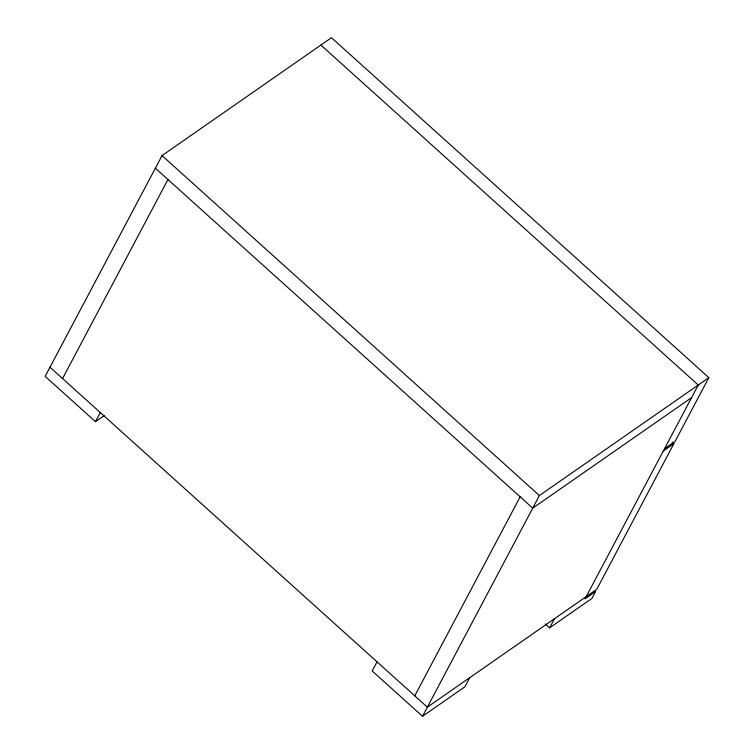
<?xml version="1.0" encoding="UTF-8"?>
<svg xmlns="http://www.w3.org/2000/svg" width="754" height="754" viewBox="0 0 754 754"><rect width="100%" height="100%" fill="white"/><g stroke="black" fill="none" stroke-linecap="round" stroke-linejoin="round"><path stroke-width="1.13" d="M664.491 448.79L675.075 441.429L708.845 377.65L331.477 37.7L162.035 155.597L45.155 376.35L95.466 421.674L104.137 415.652M62.563 378.555L167.944 179.527M95.466 421.674L100.301 412.551M377.038 661.852L372.203 670.975L422.523 716.3L464.879 686.828L469.714 677.705M414.775 695.848L520.156 496.811M422.523 716.3L539.402 495.548L708.845 377.65M545.265 623.973L549.6 627.875L554.435 618.751M672.172 442.07L673.906 443.635L596.791 589.279L427.348 707.177L49.99 367.226M691.588 397.622L532.729 508.149L155.371 168.199M663.322 451.005L673.906 443.635M549.6 627.875L591.965 598.403L595.622 591.485L585.038 598.855L698.251 385.021L320.893 45.07M162.035 155.597L539.402 495.548"/></g></svg>
